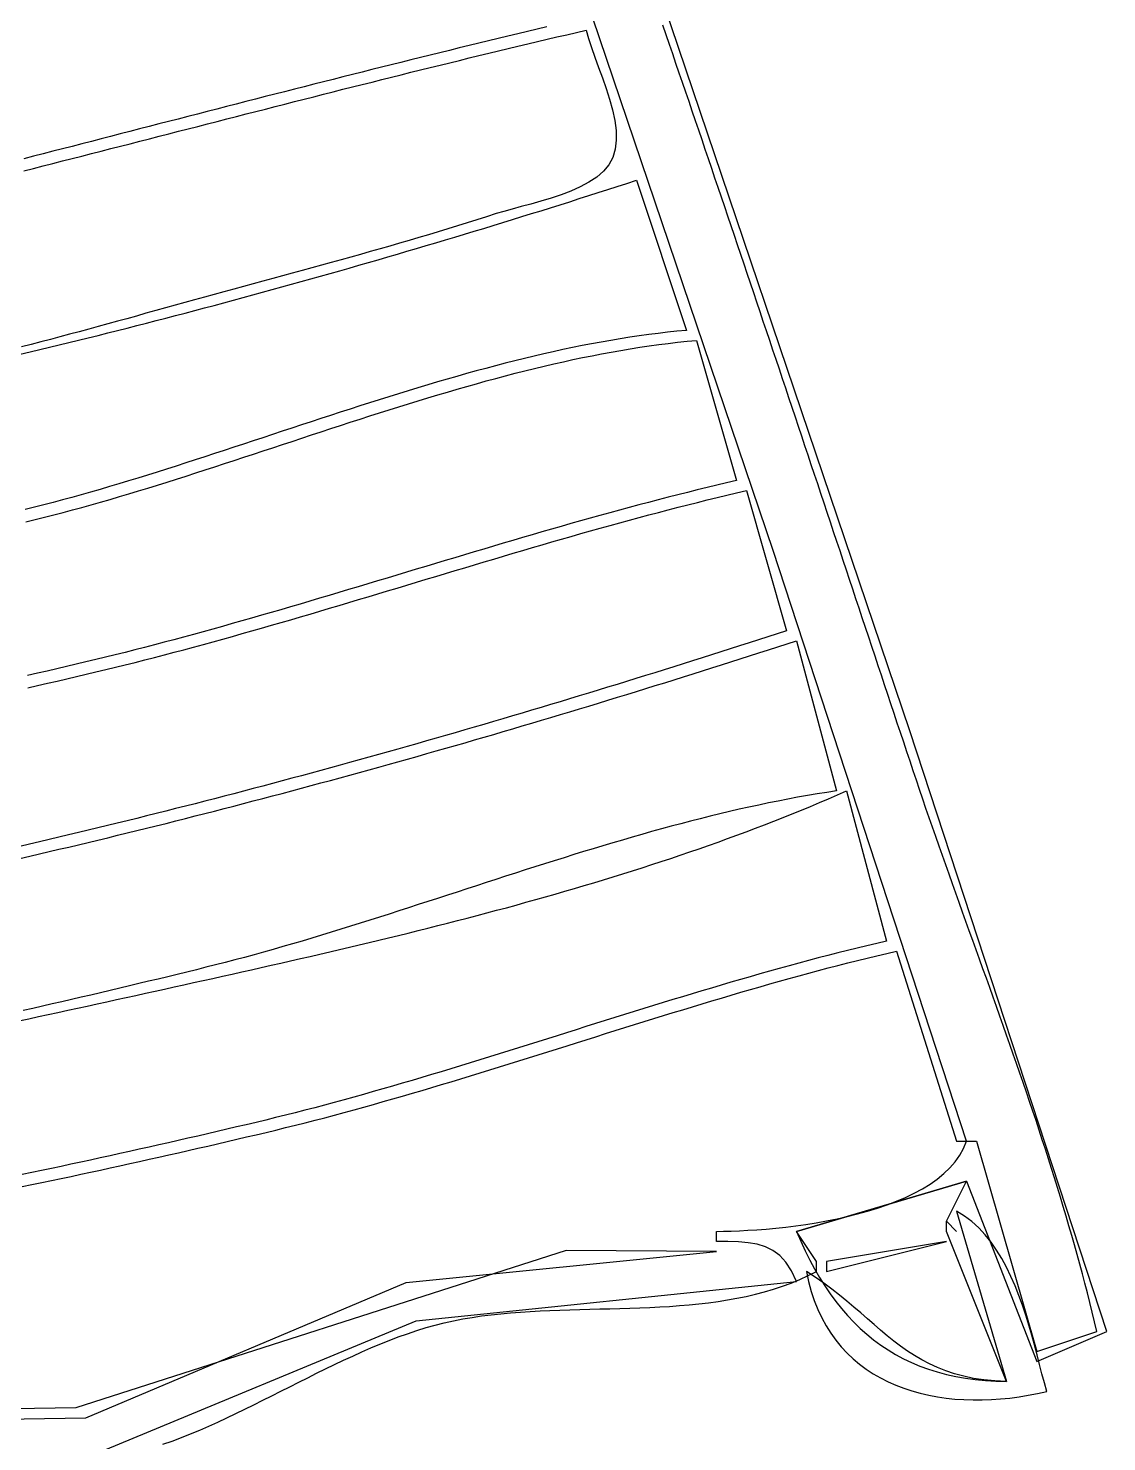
# Model space of a CAD drawing. Extents: x 0 to 1224, y 0 to 792.
# Drawn here: x 790.2 to 898, y 144 to 285.2 of the extents above; entities that cross this region are included whole.
import ezdxf

# ---------------------------------------------------------------- set-up
doc = ezdxf.new("R2010")
doc.units = 0
doc.layers.add('C2', color=2, linetype='CONTINUOUS')
doc.layers.add('C7', color=7, linetype='CONTINUOUS')

msp = doc.modelspace()

# ---------------------------------------------------------------- linework, layer by layer
at = {"layer": 'C2'}
for points in [[(883, 167), (888, 150), (886.8302, 150.0529), (885.729, 150.1587), (884.6913, 150.3147), (883.7124, 150.518), (882.7872, 150.7662), (881.9109, 151.0564), (881.0784, 151.3861), (880.285, 151.7524), (879.5257, 152.1528), (878.7956, 152.5846), (878.0897, 153.045), (877.4032, 153.5315), (876.731, 154.0412), (876.0684, 154.5716), (875.4104, 155.1199), (874.752, 155.6834), (874.0883, 156.2596), (873.4145, 156.8457), (872.7256, 157.4389), (872.0167, 158.0368), (871.2829, 158.6364), (870.5192, 159.2352), (869.7208, 159.8306), (868.8827, 160.4197), (868, 161), (868.2134, 159.978), (868.4738, 159.0034), (868.7797, 158.0755), (869.1292, 157.1937), (869.5209, 156.3573), (869.9532, 155.5656), (870.4244, 154.8182), (870.933, 154.1142), (871.4773, 153.4531), (872.0557, 152.8342), (872.6666, 152.257), (873.3084, 151.7207), (873.9796, 151.2248), (874.6785, 150.7685), (875.4034, 150.3513), (876.1528, 149.9725), (876.9252, 149.6316), (877.7188, 149.3277), (878.5321, 149.0604), (879.3634, 148.829), (880.2112, 148.6328), (881.0739, 148.4712), (881.9498, 148.3436), (882.8373, 148.2493), (883.7349, 148.1877), (884.6409, 148.1582), (885.5538, 148.1601), (886.4719, 148.1928), (887.3935, 148.2557), (888.3172, 148.348), (889.2413, 148.4693), (890.1642, 148.6188), (891.0843, 148.7959), (892, 149), (891.7669, 149.8704), (891.5307, 150.7762), (891.2887, 151.7115), (891.0383, 152.6706), (890.777, 153.6476), (890.5021, 154.6368), (890.2112, 155.6323), (889.9015, 156.6285), (889.5705, 157.6194), (889.2157, 158.5994), (888.8344, 159.5626), (888.4242, 160.5033), (887.9823, 161.4156), (887.5062, 162.2938), (886.9934, 163.1321), (886.4412, 163.9248), (885.8471, 164.6659), (885.2086, 165.3498), (884.5229, 165.9706), (883.7875, 166.5226), (883, 167)], [(882, 166), (883, 165), (882, 166)], [(870, 162), (870, 161), (882, 164), (870, 162)]]:
    msp.add_lwpolyline(points, dxfattribs=at)
at = {"layer": 'C7'}
for points in [[(789.6374, 169.4647), (790.6151, 169.6682), (791.5926, 169.8728), (792.5697, 170.0786), (793.5467, 170.2855), (794.5233, 170.4935), (795.4997, 170.7027), (796.4759, 170.913), (797.4518, 171.1243), (798.4274, 171.3368), (799.4027, 171.5504), (800.3778, 171.7651), (801.3526, 171.9809), (802.3272, 172.1978), (803.3014, 172.4158), (804.2754, 172.6348), (805.2492, 172.855), (806.2226, 173.0762), (807.1958, 173.2985), (808.1686, 173.5218), (809.1412, 173.7462), (810.1136, 173.9717), (811.0856, 174.1982), (812.0573, 174.4258), (813.0288, 174.6545), (814, 174.8842), (814.9805, 175.1189), (815.96, 175.358), (816.9386, 175.6013), (817.9162, 175.8486), (818.893, 176.0997), (819.8689, 176.3546), (820.8439, 176.6132), (821.8182, 176.8752), (822.7917, 177.1405), (823.7644, 177.409), (824.7364, 177.6806), (825.7077, 177.9551), (826.6784, 178.2323), (827.6485, 178.5122), (828.6179, 178.7945), (829.5868, 179.0793), (830.5552, 179.3662), (831.523, 179.6552), (832.4904, 179.9461), (833.4574, 180.2389), (834.4239, 180.5332), (835.39, 180.8291), (836.3558, 181.1264), (837.3213, 181.4249), (838.2865, 181.7245), (839.2514, 182.025), (840.2161, 182.3264), (841.1805, 182.6284), (842.1448, 182.931), (843.109, 183.2339), (844.0731, 183.5371), (845.037, 183.8404), (846.001, 184.1438), (846.9649, 184.4469), (847.9288, 184.7497), (848.8927, 185.0521), (849.8567, 185.3539), (850.8209, 185.655), (851.7851, 185.9552), (852.7495, 186.2544), (853.7141, 186.5525), (854.6789, 186.8493), (855.644, 187.1447), (856.6093, 187.4385), (857.575, 187.7306), (858.541, 188.0208), (859.5074, 188.3091), (860.4742, 188.5953), (861.4414, 188.8792), (862.409, 189.1607), (863.3772, 189.4396), (864.3459, 189.7159), (865.3151, 189.9893), (866.2849, 190.2598), (867.2554, 190.5272), (868.2264, 190.7914), (869.1982, 191.0522), (870.1706, 191.3094), (871.1438, 191.563), (872.1177, 191.8128), (873.0925, 192.0587), (874.068, 192.3005), (875.0444, 192.538), (876.0217, 192.7712), (877, 193), (883, 174), (884, 174), (864.6667, 233), (822.3333, 358)], [(803.6984, 143.7238), (804.6227, 144.0547), (805.5428, 144.4037), (806.4588, 144.7692), (807.3713, 145.1499), (808.2804, 145.5444), (809.1866, 145.9511), (810.0902, 146.3686), (810.9915, 146.7956), (811.8909, 147.2305), (812.7887, 147.6719), (813.6852, 148.1184), (814.5809, 148.5686), (815.476, 149.0209), (816.3708, 149.474), (817.2658, 149.9263), (818.1613, 150.3766), (819.0576, 150.8233), (819.955, 151.265), (820.8539, 151.7002), (821.7546, 152.1275), (822.6575, 152.5455), (823.563, 152.9527), (824.4712, 153.3477), (825.3827, 153.729), (826.2977, 154.0952), (827.2166, 154.4449), (828.1397, 154.7766), (829.0674, 155.0889), (830, 155.3804), (830.8978, 155.6344), (831.807, 155.8626), (832.7269, 156.0663), (833.6569, 156.2473), (834.5962, 156.4069), (835.5443, 156.5468), (836.5003, 156.6685), (837.4637, 156.7735), (838.4338, 156.8635), (839.4099, 156.9398), (840.3914, 157.0042), (841.3775, 157.058), (842.3677, 157.1029), (843.3612, 157.1404), (844.3573, 157.1721), (845.3555, 157.1995), (846.355, 157.2241), (847.3551, 157.2474), (848.3552, 157.2712), (849.3547, 157.2967), (850.3528, 157.3257), (851.3489, 157.3597), (852.3423, 157.4001), (853.3323, 157.4486), (854.3183, 157.5067), (855.2996, 157.5759), (856.2755, 157.6578), (857.2454, 157.7539), (858.2086, 157.8658), (859.1645, 157.995), (860.1122, 158.143), (861.0513, 158.3114), (861.9809, 158.5018), (862.9005, 158.7157), (863.8094, 158.9546), (864.7069, 159.22), (865.5923, 159.5136), (866.465, 159.8368), (867.3243, 160.1913), (868.1695, 160.5785), (869, 161), (869, 162), (867, 165), (884, 170), (891, 152), (898, 155), (878.3333, 215), (835, 343)], [(842.0724, 285.3174), (841.0974, 285.0879), (840.1227, 284.8573), (839.1484, 284.6258), (838.1745, 284.3934), (837.2009, 284.16), (836.2277, 283.9258), (835.2549, 283.6907), (834.2824, 283.4548), (833.3102, 283.2181), (832.3384, 282.9806), (831.3669, 282.7423), (830.3957, 282.5033), (829.4248, 282.2636), (828.4542, 282.0233), (827.4839, 281.7823), (826.5139, 281.5407), (825.5441, 281.2984), (824.5747, 281.0556), (823.6055, 280.8123), (822.6365, 280.5685), (821.6678, 280.3241), (820.6994, 280.0793), (819.7312, 279.8341), (818.7632, 279.5884), (817.7954, 279.3423), (816.8279, 279.0959), (815.8605, 278.8492), (814.8934, 278.6021), (813.9264, 278.3548), (812.9597, 278.1072), (811.9931, 277.8594), (811.0267, 277.6113), (810.0604, 277.3631), (809.0943, 277.1148), (808.1284, 276.8663), (807.1626, 276.6177), (806.1969, 276.369), (805.2314, 276.1203), (804.2659, 275.8716), (803.3006, 275.6229), (802.3354, 275.3742), (801.3703, 275.1255), (800.4053, 274.877), (799.4404, 274.6285), (798.4756, 274.3802), (797.5108, 274.132), (796.5461, 273.8841), (795.5815, 273.6363), (794.6169, 273.3888), (793.6523, 273.1415), (792.6878, 272.8945), (791.7233, 272.6479), (790.7588, 272.4016), (789.7944, 272.1557)], [(878.6666, 211), (878.3483, 211.9548), (878.0301, 212.9098), (877.7119, 213.8648), (877.3937, 214.8199), (877.0756, 215.775), (876.7575, 216.7301), (876.4395, 217.6853), (876.1214, 218.6406), (875.8034, 219.5958), (875.4854, 220.5512), (875.1673, 221.5065), (874.8493, 222.4619), (874.5313, 223.4173), (874.2133, 224.3728), (873.8952, 225.3282), (873.5772, 226.2837), (873.2591, 227.2393), (872.941, 228.1948), (872.6229, 229.1504), (872.3047, 230.1059), (871.9865, 231.0615), (871.6683, 232.0171), (871.35, 232.9728), (871.0317, 233.9284), (870.7133, 234.884), (870.3948, 235.8396), (870.0763, 236.7953), (869.7578, 237.7509), (869.4391, 238.7065), (869.1204, 239.6621), (868.8016, 240.6177), (868.4828, 241.5733), (868.1638, 242.5289), (867.8448, 243.4845), (867.5256, 244.4401), (867.2064, 245.3956), (866.8871, 246.3511), (866.5676, 247.3066), (866.2481, 248.2621), (865.9284, 249.2175), (865.6086, 250.1729), (865.2887, 251.1283), (864.9686, 252.0836), (864.6484, 253.0389), (864.3281, 253.9942), (864.0077, 254.9494), (863.6871, 255.9046), (863.3663, 256.8597), (863.0454, 257.8148), (862.7244, 258.7698), (862.4032, 259.7248), (862.0818, 260.6797), (861.7602, 261.6346), (861.4385, 262.5894), (861.1166, 263.5441), (860.7945, 264.4988), (860.4722, 265.4534), (860.1498, 266.408), (859.8271, 267.3625), (859.5043, 268.3169), (859.1812, 269.2712), (858.8579, 270.2255), (858.5345, 271.1796), (858.2108, 272.1337), (857.8869, 273.0877), (857.5627, 274.0417), (857.2384, 274.9955), (856.9138, 275.9493), (856.5889, 276.9029), (856.2639, 277.8565), (855.9386, 278.8099), (855.613, 279.7633), (855.2872, 280.7166), (854.9611, 281.6697), (854.6348, 282.6228), (854.3082, 283.5757), (853.9813, 284.5286), (853.6542, 285.4813)], [(789.8075, 270.9491), (790.7719, 271.1934), (791.7362, 271.4382), (792.7006, 271.6833), (793.665, 271.9288), (794.6295, 272.1746), (795.594, 272.4207), (796.5586, 272.6671), (797.5232, 272.9137), (798.488, 273.1606), (799.4527, 273.4076), (800.4176, 273.6548), (801.3826, 273.9022), (802.3477, 274.1497), (803.3128, 274.3973), (804.2781, 274.6449), (805.2435, 274.8926), (806.2091, 275.1403), (807.1748, 275.388), (808.1406, 275.6357), (809.1066, 275.8833), (810.0727, 276.1309), (811.039, 276.3783), (812.0055, 276.6256), (812.9722, 276.8727), (813.9391, 277.1197), (814.9061, 277.3664), (815.8734, 277.6129), (816.8408, 277.8592), (817.8085, 278.1051), (818.7764, 278.3508), (819.7446, 278.5961), (820.713, 278.8411), (821.6816, 279.0856), (822.6505, 279.3298), (823.6197, 279.5735), (824.5891, 279.8168), (825.5588, 280.0595), (826.5288, 280.3018), (827.4991, 280.5435), (828.4697, 280.7846), (829.4406, 281.0252), (830.4118, 281.2652), (831.3833, 281.5045), (832.3552, 281.7431), (833.3274, 281.981), (834.2999, 282.2183), (835.2728, 282.4548), (836.246, 282.6905), (837.2197, 282.9254), (838.1937, 283.1595), (839.168, 283.3928), (840.1428, 283.6252), (841.118, 283.8567), (842.0935, 284.0873), (843.0695, 284.3169), (844.0459, 284.5456), (845.0227, 284.7733), (846, 285), (846.2246, 284.1647), (846.5177, 283.2571), (846.8597, 282.2902), (847.231, 281.2774), (847.6118, 280.2318), (847.9826, 279.1667), (848.3237, 278.0954), (848.6154, 277.031), (848.8382, 275.9869), (848.9723, 274.9763), (848.9982, 274.0124), (848.8961, 273.1084), (848.6466, 272.2777), (848.2497, 271.557), (847.7062, 270.908), (847.0359, 270.3253), (846.2588, 269.803), (845.3948, 269.3357), (844.4639, 268.9175), (843.486, 268.5431), (842.481, 268.2065), (841.4689, 267.9024), (840.4697, 267.6249), (839.5032, 267.3686), (838.5895, 267.1277), (837.7484, 266.8966), (837, 266.6697), (836.0373, 266.3581), (835.0736, 266.0504), (834.1088, 265.7464), (833.1431, 265.446), (832.1765, 265.149), (831.209, 264.8553), (830.2407, 264.5646), (829.2716, 264.2768), (828.3018, 263.9917), (827.3313, 263.7092), (826.3601, 263.429), (825.3883, 263.1511), (824.416, 262.8753), (823.4431, 262.6013), (822.4698, 262.329), (821.4961, 262.0583), (820.5219, 261.789), (819.5475, 261.5208), (818.5727, 261.2538), (817.5977, 260.9875), (816.6225, 260.722), (815.6471, 260.4571), (814.6716, 260.1925), (813.696, 259.9281), (812.7204, 259.6637), (811.7449, 259.3992), (810.7694, 259.1344), (809.7939, 258.8691), (808.8187, 258.6032), (807.8436, 258.3365), (806.8688, 258.0688), (805.8943, 257.8), (804.9201, 257.5298), (803.9463, 257.2582), (802.9729, 256.9849), (802, 256.7098), (801.0494, 256.441), (800.0978, 256.1741), (799.1453, 255.909), (798.1918, 255.6457), (797.2374, 255.3843), (796.282, 255.1247), (795.3258, 254.8669), (794.3686, 254.6109), (793.4105, 254.3567), (792.4516, 254.1044), (791.4917, 253.8538), (790.531, 253.6051), (789.5694, 253.3582)], [(789.4446, 252.6134), (790.4168, 252.8456), (791.3887, 253.0791), (792.3604, 253.314), (793.3317, 253.5502), (794.3027, 253.7877), (795.2734, 254.0265), (796.2438, 254.2666), (797.2139, 254.5081), (798.1836, 254.7508), (799.1531, 254.9949), (800.1222, 255.2402), (801.0911, 255.4868), (802.0596, 255.7348), (803.0278, 255.984), (803.9956, 256.2345), (804.9632, 256.4862), (805.9304, 256.7393), (806.8973, 256.9936), (807.8639, 257.2492), (808.8301, 257.506), (809.7961, 257.7641), (810.7616, 258.0235), (811.7269, 258.2841), (812.6918, 258.5459), (813.6564, 258.809), (814.6207, 259.0734), (815.5846, 259.339), (816.5482, 259.6058), (817.5114, 259.8738), (818.4743, 260.1431), (819.4369, 260.4136), (820.3991, 260.6853), (821.361, 260.9582), (822.3225, 261.2323), (823.2837, 261.5076), (824.2445, 261.7842), (825.2049, 262.0619), (826.1651, 262.3408), (827.1248, 262.621), (828.0842, 262.9023), (829.0433, 263.1848), (830.002, 263.4684), (830.9603, 263.7533), (831.9183, 264.0393), (832.8759, 264.3265), (833.8332, 264.6148), (834.7901, 264.9044), (835.7466, 265.195), (836.7027, 265.4868), (837.6585, 265.7798), (838.6139, 266.0739), (839.569, 266.3692), (840.5236, 266.6656), (841.4779, 266.9631), (842.4319, 267.2618), (843.3854, 267.5616), (844.3386, 267.8625), (845.2913, 268.1645), (846.2437, 268.4676), (847.1957, 268.7719), (848.1474, 269.0773), (849.0986, 269.3837), (850.0495, 269.6913), (851, 270), (856, 255), (855.0617, 254.9125), (854.1214, 254.8142), (853.1792, 254.7051), (852.2352, 254.5855), (851.2893, 254.4558), (850.3416, 254.3161), (849.3923, 254.1668), (848.4414, 254.0081), (847.4889, 253.8403), (846.535, 253.6637), (845.5796, 253.4784), (844.6228, 253.2848), (843.6648, 253.0832), (842.7055, 252.8737), (841.745, 252.6568), (840.7835, 252.4325), (839.8209, 252.2013), (838.8573, 251.9633), (837.8929, 251.7189), (836.9275, 251.4682), (835.9614, 251.2116), (834.9946, 250.9493), (834.0271, 250.6817), (833.059, 250.4088), (832.0905, 250.1311), (831.1214, 249.8488), (830.1519, 249.5622), (829.1822, 249.2714), (828.2121, 248.9769), (827.2418, 248.6787), (826.2714, 248.3773), (825.301, 248.0729), (824.3305, 247.7657), (823.36, 247.456), (822.3897, 247.1441), (821.4196, 246.8302), (820.4497, 246.5147), (819.4801, 246.1977), (818.5108, 245.8795), (817.5421, 245.5604), (816.5738, 245.2407), (815.6061, 244.9206), (814.639, 244.6005), (813.6726, 244.2804), (812.7069, 243.9608), (811.7421, 243.6419), (810.7782, 243.324), (809.8152, 243.0072), (808.8533, 242.692), (807.8924, 242.3785), (806.9326, 242.067), (805.9741, 241.7578), (805.0168, 241.4511), (804.0609, 241.1472), (803.1064, 240.8465), (802.1533, 240.549), (801.2018, 240.2552), (800.2518, 239.9652), (799.3035, 239.6794), (798.3569, 239.398), (797.4122, 239.1212), (796.4692, 238.8494), (795.5282, 238.5828), (794.5891, 238.3216), (793.6521, 238.0662), (792.7172, 237.8167), (791.7845, 237.5735), (790.854, 237.3369), (789.9258, 237.107)], [(790, 235.8842), (790.9258, 236.107), (791.854, 236.3369), (792.7845, 236.5735), (793.7172, 236.8167), (794.6521, 237.0662), (795.5891, 237.3216), (796.5282, 237.5828), (797.4692, 237.8494), (798.4122, 238.1212), (799.3569, 238.398), (800.3035, 238.6794), (801.2518, 238.9652), (802.2018, 239.2552), (803.1533, 239.549), (804.1064, 239.8465), (805.0609, 240.1472), (806.0168, 240.4511), (806.9741, 240.7578), (807.9326, 241.067), (808.8924, 241.3785), (809.8533, 241.692), (810.8152, 242.0072), (811.7782, 242.324), (812.7421, 242.6419), (813.7069, 242.9608), (814.6726, 243.2804), (815.639, 243.6005), (816.6061, 243.9206), (817.5738, 244.2407), (818.5421, 244.5604), (819.5108, 244.8795), (820.4801, 245.1977), (821.4497, 245.5147), (822.4196, 245.8302), (823.3897, 246.1441), (824.36, 246.456), (825.3305, 246.7657), (826.301, 247.0729), (827.2714, 247.3773), (828.2418, 247.6787), (829.2121, 247.9769), (830.1822, 248.2714), (831.1519, 248.5622), (832.1214, 248.8488), (833.0905, 249.1311), (834.059, 249.4088), (835.0271, 249.6817), (835.9946, 249.9493), (836.9614, 250.2116), (837.9275, 250.4682), (838.8929, 250.7189), (839.8573, 250.9633), (840.8209, 251.2013), (841.7835, 251.4325), (842.745, 251.6568), (843.7055, 251.8737), (844.6648, 252.0832), (845.6228, 252.2848), (846.5796, 252.4784), (847.535, 252.6637), (848.4889, 252.8403), (849.4414, 253.0081), (850.3923, 253.1668), (851.3416, 253.3161), (852.2893, 253.4558), (853.2352, 253.5855), (854.1792, 253.7051), (855.1214, 253.8142), (856.0617, 253.9125), (857, 254), (861, 240), (860.0219, 239.7717), (859.0446, 239.5398), (858.068, 239.3044), (857.0922, 239.0656), (856.1171, 238.8234), (855.1426, 238.578), (854.1688, 238.3295), (853.1956, 238.078), (852.2231, 237.8236), (851.2511, 237.5665), (850.2796, 237.3066), (849.3087, 237.0443), (848.3383, 236.7794), (847.3683, 236.5123), (846.3988, 236.2429), (845.4298, 235.9714), (844.4611, 235.6979), (843.4929, 235.4225), (842.525, 235.1453), (841.5574, 234.8664), (840.5901, 234.5859), (839.6231, 234.304), (838.6563, 234.0208), (837.6898, 233.7363), (836.7235, 233.4506), (835.7574, 233.164), (834.7914, 232.8764), (833.8256, 232.588), (832.8599, 232.299), (831.8943, 232.0093), (830.9287, 231.7192), (829.9631, 231.4287), (828.9976, 231.138), (828.0321, 230.8471), (827.0665, 230.5562), (826.1008, 230.2653), (825.1351, 229.9747), (824.1692, 229.6843), (823.2033, 229.3944), (822.2371, 229.1049), (821.2708, 228.8161), (820.3042, 228.528), (819.3375, 228.2407), (818.3704, 227.9544), (817.4031, 227.6692), (816.4354, 227.3851), (815.4675, 227.1023), (814.4991, 226.8209), (813.5304, 226.541), (812.5613, 226.2627), (811.5918, 225.9862), (810.6217, 225.7114), (809.6513, 225.4386), (808.6803, 225.1679), (807.7087, 224.8992), (806.7366, 224.6329), (805.764, 224.3689), (804.7907, 224.1075), (803.8168, 223.8486), (802.8422, 223.5924), (801.867, 223.3391), (800.8911, 223.0886), (799.9144, 222.8412), (798.937, 222.597), (797.9588, 222.356), (796.9798, 222.1183), (796, 221.8842), (795.032, 221.6552), (794.0634, 221.4273), (793.0941, 221.2003), (792.1241, 220.9743), (791.1534, 220.7492), (790.1821, 220.5252)], [(790.2048, 219.3016), (791.1774, 219.5246), (792.1494, 219.7487), (793.1208, 219.9737), (794.0915, 220.1998), (795.0617, 220.4269), (796.0311, 220.655), (797, 220.8842), (797.9798, 221.1183), (798.9588, 221.356), (799.937, 221.597), (800.9144, 221.8412), (801.891, 222.0886), (802.867, 222.3391), (803.8422, 222.5924), (804.8168, 222.8486), (805.7907, 223.1075), (806.7639, 223.3689), (807.7366, 223.6329), (808.7087, 223.8992), (809.6802, 224.1679), (810.6512, 224.4386), (811.6217, 224.7114), (812.5917, 224.9862), (813.5613, 225.2627), (814.5304, 225.541), (815.4991, 225.8209), (816.4674, 226.1023), (817.4354, 226.3851), (818.403, 226.6692), (819.3704, 226.9544), (820.3374, 227.2407), (821.3042, 227.528), (822.2707, 227.8161), (823.2371, 228.1049), (824.2032, 228.3944), (825.1692, 228.6843), (826.1351, 228.9747), (827.1008, 229.2653), (828.0664, 229.5562), (829.032, 229.8471), (829.9976, 230.138), (830.9631, 230.4287), (831.9286, 230.7192), (832.8942, 231.0093), (833.8599, 231.299), (834.8256, 231.588), (835.7914, 231.8764), (836.7574, 232.164), (837.7235, 232.4506), (838.6898, 232.7363), (839.6563, 233.0208), (840.6231, 233.304), (841.5901, 233.5859), (842.5573, 233.8664), (843.5249, 234.1453), (844.4929, 234.4225), (845.4611, 234.6979), (846.4298, 234.9714), (847.3988, 235.2429), (848.3683, 235.5123), (849.3383, 235.7794), (850.3087, 236.0443), (851.2796, 236.3066), (852.2511, 236.5665), (853.2231, 236.8236), (854.1956, 237.078), (855.1688, 237.3295), (856.1426, 237.578), (857.1171, 237.8234), (858.0922, 238.0656), (859.068, 238.3044), (860.0446, 238.5398), (861.0219, 238.7717), (862, 239), (866, 225), (865.0651, 224.6962), (864.1295, 224.3931), (863.1933, 224.0907), (862.2564, 223.7889), (861.3188, 223.4878), (860.3806, 223.1874), (859.4417, 222.8878), (858.5022, 222.5888), (857.562, 222.2905), (856.6211, 221.993), (855.6796, 221.6962), (854.7375, 221.4001), (853.7947, 221.1048), (852.8513, 220.8102), (851.9073, 220.5164), (850.9626, 220.2234), (850.0174, 219.9312), (849.0715, 219.6397), (848.125, 219.3491), (847.1779, 219.0592), (846.2302, 218.7702), (845.2819, 218.482), (844.333, 218.1946), (843.3835, 217.908), (842.4334, 217.6223), (841.4828, 217.3375), (840.5315, 217.0535), (839.5797, 216.7704), (838.6274, 216.4881), (837.6744, 216.2068), (836.7209, 215.9263), (835.7669, 215.6468), (834.8123, 215.3681), (833.8571, 215.0904), (832.9014, 214.8136), (831.9452, 214.5377), (830.9884, 214.2628), (830.0311, 213.9889), (829.0733, 213.7158), (828.1149, 213.4438), (827.156, 213.1727), (826.1967, 212.9027), (825.2368, 212.6336), (824.2764, 212.3655), (823.3155, 212.0984), (822.354, 211.8323), (821.3921, 211.5673), (820.4298, 211.3033), (819.4669, 211.0403), (818.5035, 210.7784), (817.5397, 210.5175), (816.5754, 210.2577), (815.6106, 209.999), (814.6454, 209.7414), (813.6797, 209.4848), (812.7135, 209.2293), (811.7469, 208.975), (810.7799, 208.7218), (809.8124, 208.4696), (808.8444, 208.2187), (807.876, 207.9688), (806.9072, 207.7201), (805.938, 207.4726), (804.9684, 207.2262), (803.9983, 206.981), (803.0278, 206.7369), (802.0569, 206.4941), (801.0856, 206.2524), (800.1139, 206.012), (799.1418, 205.7728), (798.1693, 205.5347), (797.1964, 205.2979), (796.2231, 205.0624), (795.2494, 204.8281), (794.2754, 204.595), (793.301, 204.3632), (792.3262, 204.1327), (791.3511, 203.9034), (790.3756, 203.6755), (789.3997, 203.4488)], [(789.4082, 202.2576), (790.384, 202.4822), (791.3595, 202.7081), (792.3346, 202.9353), (793.3094, 203.1637), (794.2839, 203.3935), (795.2579, 203.6245), (796.2317, 203.8568), (797.205, 204.0903), (798.178, 204.3251), (799.1505, 204.5611), (800.1228, 204.7984), (801.0946, 205.0368), (802.066, 205.2765), (803.0371, 205.5174), (804.0077, 205.7595), (804.978, 206.0028), (805.9478, 206.2472), (806.9172, 206.4929), (807.8863, 206.7397), (808.8549, 206.9877), (809.8231, 207.2368), (810.7908, 207.487), (811.7582, 207.7385), (812.7251, 207.991), (813.6916, 208.2446), (814.6576, 208.4994), (815.6232, 208.7553), (816.5883, 209.0122), (817.553, 209.2703), (818.5173, 209.5294), (819.481, 209.7897), (820.4444, 210.051), (821.4072, 210.3133), (822.3696, 210.5767), (823.3315, 210.8411), (824.2929, 211.1066), (825.2539, 211.3731), (826.2143, 211.6406), (827.1743, 211.9092), (828.1338, 212.1787), (829.0928, 212.4493), (830.0513, 212.7208), (831.0093, 212.9933), (831.9667, 213.2668), (832.9237, 213.5413), (833.8801, 213.8167), (834.836, 214.093), (835.7914, 214.3703), (836.7463, 214.6486), (837.7006, 214.9278), (838.6544, 215.2078), (839.6077, 215.4888), (840.5604, 215.7708), (841.5126, 216.0536), (842.4642, 216.3373), (843.4153, 216.6218), (844.3658, 216.9073), (845.3157, 217.1936), (846.2651, 217.4808), (847.2139, 217.7688), (848.1621, 218.0576), (849.1098, 218.3473), (850.0568, 218.6379), (851.0033, 218.9292), (851.9492, 219.2214), (852.8945, 219.5143), (853.8392, 219.8081), (854.7833, 220.1026), (855.7268, 220.398), (856.6696, 220.6941), (857.6119, 220.9909), (858.5535, 221.2886), (859.4946, 221.5869), (860.435, 221.886), (861.3747, 222.1859), (862.3139, 222.4865), (863.2524, 222.7878), (864.1903, 223.0898), (865.1275, 223.3925), (866.064, 223.6959), (867, 224), (871, 209), (870.0293, 208.8522), (869.0583, 208.6957), (868.0872, 208.5308), (867.1158, 208.3576), (866.1442, 208.1764), (865.1724, 207.9874), (864.2004, 207.7909), (863.2282, 207.587), (862.2559, 207.3761), (861.2835, 207.1583), (860.311, 206.9339), (859.3383, 206.703), (858.3655, 206.466), (857.3927, 206.2231), (856.4197, 205.9745), (855.4468, 205.7204), (854.4738, 205.4611), (853.5007, 205.1967), (852.5277, 204.9276), (851.5546, 204.6539), (850.5816, 204.3759), (849.6086, 204.0938), (848.6357, 203.8079), (847.6628, 203.5183), (846.69, 203.2254), (845.7172, 202.9292), (844.7446, 202.6302), (843.7721, 202.3284), (842.7997, 202.0242), (841.8275, 201.7177), (840.8554, 201.4093), (839.8835, 201.099), (838.9118, 200.7872), (837.9403, 200.4741), (836.969, 200.1599), (835.9979, 199.8448), (835.0271, 199.5291), (834.0565, 199.213), (833.0862, 198.8968), (832.1162, 198.5806), (831.1464, 198.2648), (830.177, 197.9494), (829.208, 197.6349), (828.2392, 197.3213), (827.2709, 197.0089), (826.3029, 196.698), (825.3352, 196.3888), (824.368, 196.0815), (823.4012, 195.7763), (822.4348, 195.4735), (821.4689, 195.1734), (820.5034, 194.876), (819.5384, 194.5818), (818.5738, 194.2908), (817.6098, 194.0034), (816.6463, 193.7197), (815.6833, 193.44), (814.7208, 193.1646), (813.7589, 192.8936), (812.7976, 192.6273), (811.8368, 192.3659), (810.8767, 192.1097), (809.9171, 191.8588), (808.9582, 191.6136), (808, 191.3742), (807.0464, 191.1393), (806.0919, 190.9053), (805.1365, 190.672), (804.1801, 190.4395), (803.2228, 190.2078), (802.2645, 189.977), (801.3054, 189.7469), (800.3453, 189.5178), (799.3844, 189.2894), (798.4226, 189.062), (797.4599, 188.8354), (796.4964, 188.6098), (795.532, 188.385), (794.5668, 188.1612), (793.6008, 187.9383), (792.634, 187.7164), (791.6663, 187.4955), (790.6979, 187.2755), (789.7287, 187.0565)], [(798, 143.213), (829, 156.0494), (867, 160), (866.4987, 161.0681), (865.9424, 161.9243), (865.3268, 162.5925), (864.6476, 163.0963), (863.9007, 163.4596), (863.0816, 163.7061), (862.1863, 163.8596), (861.2104, 163.9439), (860.1497, 163.9828), (859, 164), (859, 165), (859.7125, 165.0072), (860.4785, 165.0259), (861.2931, 165.0569), (862.1515, 165.1012), (863.0489, 165.1597), (863.9804, 165.2334), (864.9411, 165.3231), (865.9263, 165.43), (866.9311, 165.5548), (867.9507, 165.6986), (868.9802, 165.8622), (870.0148, 166.0466), (871.0497, 166.2528), (872.08, 166.4817), (873.1009, 166.7343), (874.1076, 167.0114), (875.0953, 167.3141), (876.059, 167.6432), (876.994, 167.9997), (877.8954, 168.3846), (878.7585, 168.7988), (879.5783, 169.2432), (880.35, 169.7188), (881.0688, 170.2265), (881.7299, 170.7673), (882.3284, 171.342), (882.8595, 171.9517), (883.3183, 172.5973), (883.7001, 173.2798), (884, 174), (885, 174), (891, 153), (897, 155), (896.7743, 155.9622), (896.543, 156.924), (896.306, 157.8852), (896.0635, 158.846), (895.8158, 159.8062), (895.5628, 160.766), (895.3049, 161.7253), (895.0421, 162.6841), (894.7745, 163.6423), (894.5024, 164.6002), (894.2259, 165.5575), (893.9451, 166.5143), (893.6601, 167.4707), (893.3712, 168.4266), (893.0785, 169.3821), (892.7821, 170.337), (892.4821, 171.2916), (892.1788, 172.2456), (891.8722, 173.1992), (891.5626, 174.1523), (891.25, 175.105), (890.9346, 176.0572), (890.6166, 177.009), (890.2961, 177.9604), (889.9733, 178.9113), (889.6483, 179.8618), (889.3212, 180.8118), (888.9922, 181.7614), (888.6615, 182.7106), (888.3292, 183.6593), (887.9955, 184.6076), (887.6604, 185.5555), (887.3242, 186.503), (886.987, 187.4501), (886.6489, 188.3967), (886.3102, 189.3429), (885.9709, 190.2888), (885.6312, 191.2342), (885.2912, 192.1792), (884.9511, 193.1239), (884.611, 194.0681), (884.2712, 195.012), (883.9317, 195.9554), (883.5926, 196.8985), (883.2542, 197.8412), (882.9166, 198.7835), (882.5799, 199.7254), (882.2443, 200.6669), (881.91, 201.6081), (881.577, 202.5489), (881.2455, 203.4893), (880.9157, 204.4294), (880.5878, 205.3691), (880.2618, 206.3085), (879.9379, 207.2475), (879.6163, 208.1861), (879.2971, 209.1244), (878.9805, 210.0623), (878.6667, 211)], [(789.3067, 186.0362), (790.2841, 186.2448), (791.261, 186.454), (792.2373, 186.6638), (793.2131, 186.8742), (794.1884, 187.0851), (795.1632, 187.2966), (796.1373, 187.5086), (797.111, 187.721), (798.0841, 187.934), (799.0566, 188.1474), (800.0286, 188.3613), (801, 188.5756), (801.9525, 188.7859), (802.9073, 188.9966), (803.864, 189.2077), (804.8228, 189.4194), (805.7835, 189.6316), (806.746, 189.8444), (807.7102, 190.0579), (808.6761, 190.2721), (809.6435, 190.4871), (810.6124, 190.7029), (811.5828, 190.9197), (812.5544, 191.1375), (813.5274, 191.3562), (814.5015, 191.5761), (815.4766, 191.7971), (816.4528, 192.0193), (817.4299, 192.2428), (818.4078, 192.4676), (819.3865, 192.6938), (820.3659, 192.9214), (821.3458, 193.1506), (822.3263, 193.3813), (823.3072, 193.6136), (824.2885, 193.8476), (825.27, 194.0834), (826.2517, 194.3209), (827.2335, 194.5603), (828.2154, 194.8016), (829.1972, 195.0449), (830.1788, 195.2903), (831.1603, 195.5377), (832.1414, 195.7873), (833.1222, 196.0391), (834.1025, 196.2932), (835.0822, 196.5496), (836.0613, 196.8084), (837.0398, 197.0696), (838.0174, 197.3334), (838.9941, 197.5997), (839.97, 197.8687), (840.9447, 198.1403), (841.9184, 198.4147), (842.8908, 198.6919), (843.862, 198.9719), (844.8319, 199.2549), (845.8003, 199.5409), (846.7671, 199.8299), (847.7324, 200.122), (848.696, 200.4173), (849.6578, 200.7158), (850.6177, 201.0176), (851.5758, 201.3227), (852.5318, 201.6312), (853.4857, 201.9432), (854.4375, 202.2587), (855.387, 202.5777), (856.3342, 202.9004), (857.279, 203.2268), (858.2212, 203.557), (859.1609, 203.891), (860.0979, 204.2288), (861.0322, 204.5706), (861.9636, 204.9163), (862.8922, 205.2661), (863.8177, 205.62), (864.7402, 205.9781), (865.6596, 206.3404), (866.5757, 206.707), (867.4885, 207.078), (868.3979, 207.4533), (869.3038, 207.8331), (870.2062, 208.2175), (871.1049, 208.6064), (872, 209), (876, 194), (875.0217, 193.7712), (874.0444, 193.538), (873.068, 193.3005), (872.0925, 193.0587), (871.1177, 192.8128), (870.1438, 192.563), (869.1706, 192.3094), (868.1982, 192.0522), (867.2264, 191.7914), (866.2553, 191.5272), (865.2849, 191.2598), (864.3151, 190.9893), (863.3459, 190.7159), (862.3772, 190.4396), (861.409, 190.1607), (860.4414, 189.8792), (859.4741, 189.5953), (858.5074, 189.3091), (857.541, 189.0208), (856.575, 188.7306), (855.6093, 188.4385), (854.644, 188.1447), (853.6789, 187.8493), (852.7141, 187.5525), (851.7495, 187.2544), (850.7851, 186.9552), (849.8208, 186.655), (848.8567, 186.3539), (847.8927, 186.0521), (846.9287, 185.7497), (845.9648, 185.4469), (845.0009, 185.1438), (844.037, 184.8404), (843.073, 184.5371), (842.109, 184.2339), (841.1448, 183.931), (840.1805, 183.6284), (839.216, 183.3264), (838.2513, 183.025), (837.2864, 182.7245), (836.3212, 182.4249), (835.3558, 182.1264), (834.39, 181.8291), (833.4238, 181.5332), (832.4573, 181.2389), (831.4904, 180.9461), (830.523, 180.6552), (829.5551, 180.3662), (828.5868, 180.0793), (827.6179, 179.7945), (826.6484, 179.5122), (825.6784, 179.2323), (824.7077, 178.9551), (823.7364, 178.6806), (822.7644, 178.409), (821.7916, 178.1405), (820.8182, 177.8752), (819.8439, 177.6132), (818.8689, 177.3546), (817.893, 177.0997), (816.9162, 176.8486), (815.9386, 176.6013), (814.96, 176.358), (813.9805, 176.1189), (813, 175.8842), (812.0294, 175.6546), (811.0586, 175.4261), (810.0875, 175.1986), (809.116, 174.9721), (808.1443, 174.7467), (807.1722, 174.5223), (806.1999, 174.299), (805.2272, 174.0767), (804.2542, 173.8554), (803.281, 173.6352), (802.3074, 173.4161), (801.3336, 173.198), (800.3595, 172.981), (799.385, 172.7651), (798.4103, 172.5503), (797.4353, 172.3365), (796.4601, 172.1238), (795.4845, 171.9122), (794.5087, 171.7017), (793.5325, 171.4923), (792.5561, 171.2841), (791.5795, 171.0769), (790.6025, 170.8708), (789.6253, 170.6658)], [(867, 165), (867.4255, 164.0119), (867.8686, 163.0561), (868.3298, 162.1328), (868.8094, 161.242), (869.3078, 160.3839), (869.8255, 159.5587), (870.3629, 158.7665), (870.9204, 158.0075), (871.4984, 157.2818), (872.0973, 156.5896), (872.7176, 155.9311), (873.3596, 155.3063), (874.0237, 154.7154), (874.7104, 154.1586), (875.4201, 153.6361), (876.1532, 153.148), (876.9101, 152.6943), (877.6912, 152.2754), (878.497, 151.8913), (879.3277, 151.5422), (880.184, 151.2283), (881.0661, 150.9496), (881.9745, 150.7064), (882.9096, 150.4988), (883.8718, 150.3269), (884.8615, 150.1909), (885.8792, 150.091), (886.9252, 150.0273), (888, 150), (882, 165), (882, 166), (884, 170), (867, 165)], [(660, 132), (660, 131), (693, 137.8704), (728, 135.3256), (761, 145.8156), (796, 146.3789), (828, 159.8951), (859, 163), (844, 163.0887), (795, 147.3789), (760, 146.8156), (727, 136.3295), (693, 138.946), (660, 132)]]:
    msp.add_lwpolyline(points, dxfattribs=at)

doc.saveas('drawing.dxf')
